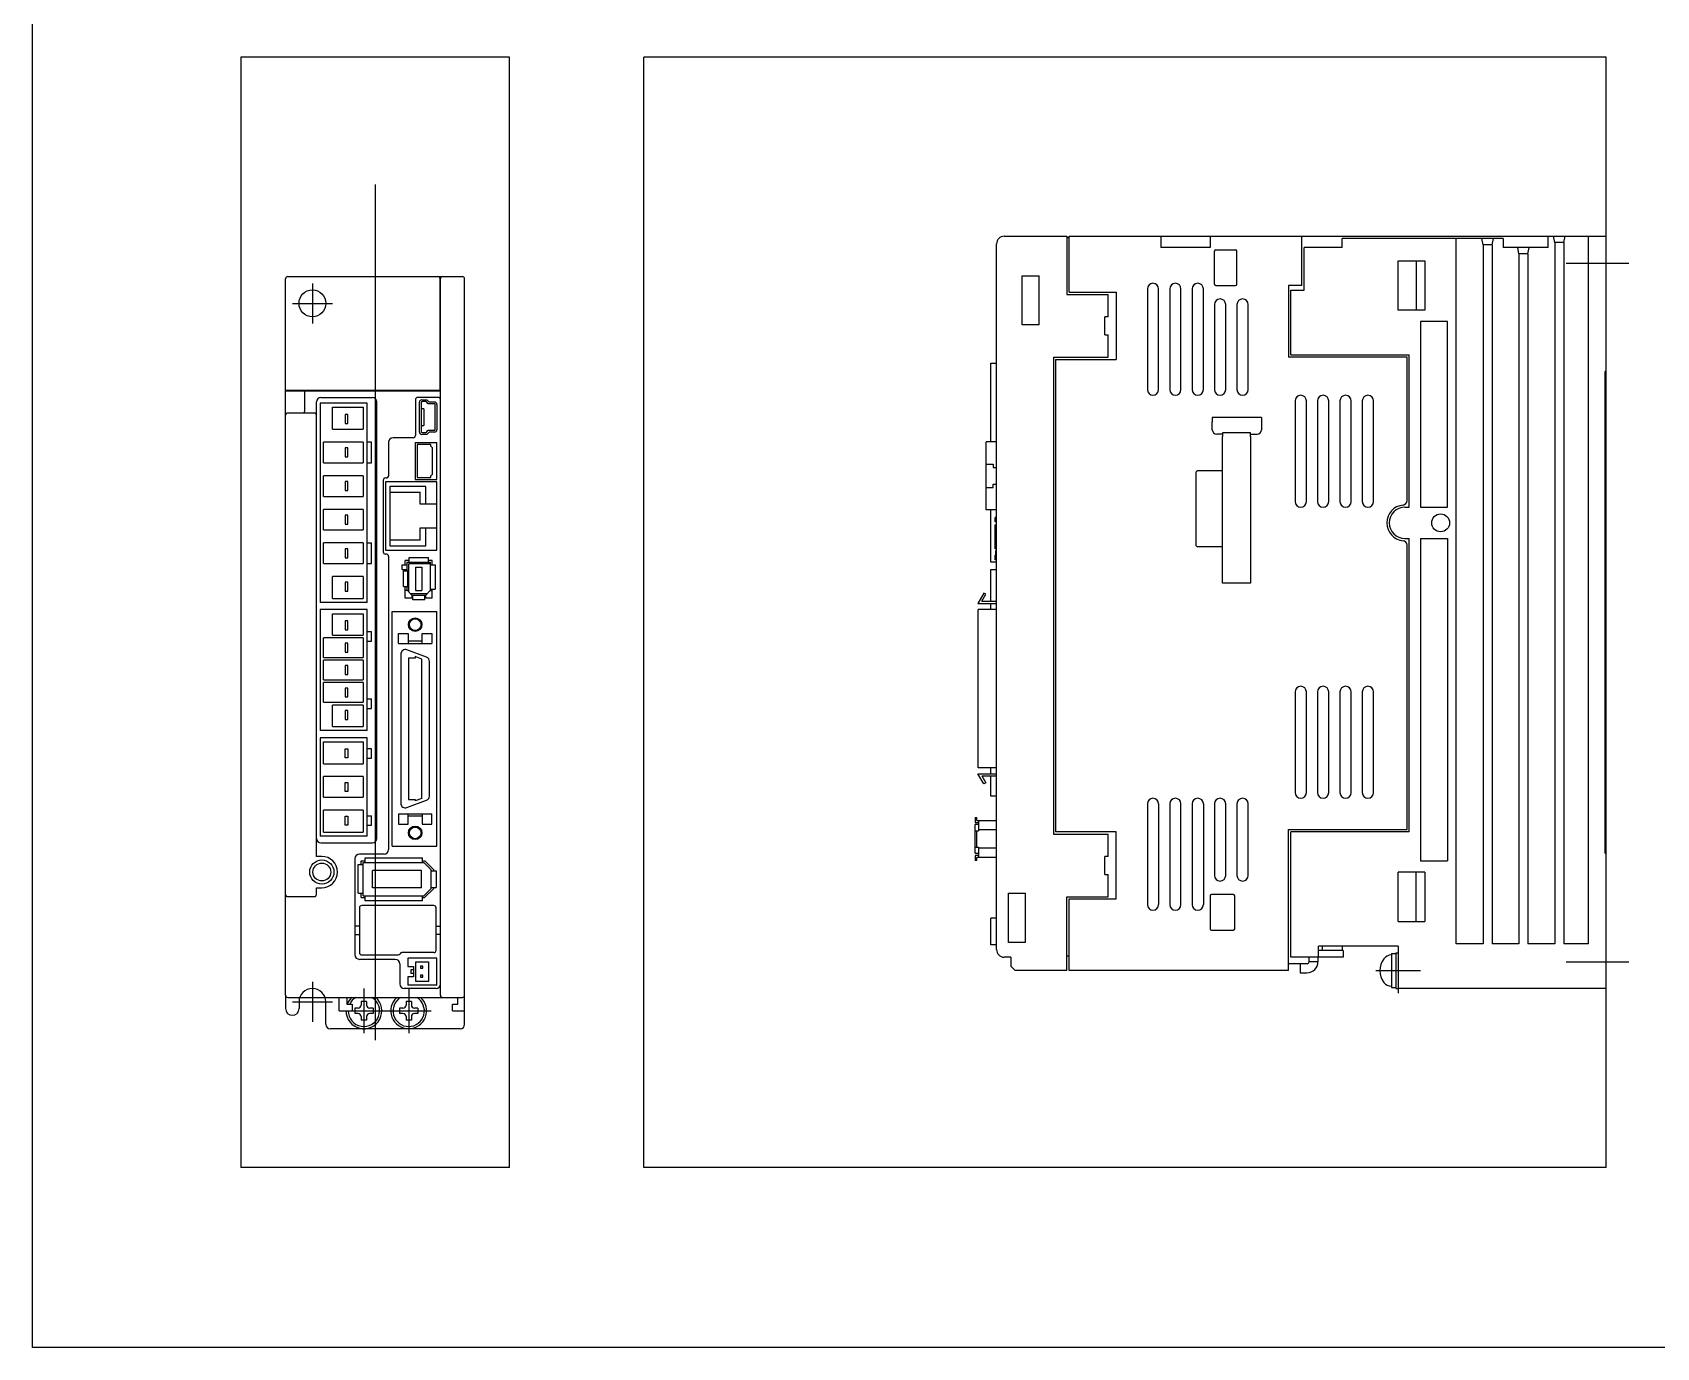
# Model space of a CAD drawing. Header units: inches. Extents: x 57 to 2760, y -193 to 2149.
# Drawn here: x 1516.4 to 1879.2, y 1093.9 to 1387.6 of the extents above; entities that cross this region are included whole.
import ezdxf

# ---------------------------------------------------------------- set-up
doc = ezdxf.new("R2010")
doc.units = ezdxf.units.IN
doc.header["$MEASUREMENT"] = 0

# ---------------------------------------------------------------- blocks, each defined once
blk = doc.blocks.new('MR-J4A 10A')
for p, q in [((0, 58.54), (0, 83.5)), ((0.5, 84), (34, 84)), ((34, 84), (39.5, 84)), ((34.5, 58.54), (34.5, 83.5)), ((34.6, -76.5), (34.6, 83.5)), ((40, -83), (40, 83.5)), ((6, 82.46), (6, 73.54)), ((1.54, 78), (10.46, 78)), ((0, -76.5), (0, 58.54)), ((34.5, 58.54), (0, 58.54)), ((0, 58.5), (34.6, 58.5)), ((4.3, 54), (4.3, 58.5)), ((6.9, -45.5), (6.9, 56)), ((7.7, 55.7), (7.7, 11.2)), ((18.25, 55.7), (7.7, 55.7)), ((7.9, 57), (19.4, 57)), ((10.5, 49.9), (10.5, 54.8)), ((10.5, 54.8), (17.35, 54.8)), ((17.35, 54.8), (17.35, 49.9)), ((18.25, 11.2), (18.25, 55.7)), ((20.4, -41.5), (20.4, 56)), ((29, 56.5), (29, 48.5)), ((34.1, 57), (29.5, 57)), ((29.9, 49.25), (29.9, 55.95)), ((30.3, 55.8), (30.3, 49.4)), ((30.9, 54.47), (30.3, 54.47)), ((30.4, 56.45), (31.55, 56.45)), ((31.38, 56.05), (30.55, 56.05)), ((30.9, 54.47), (30.9, 50.72)), ((31.88, 55.55), (31.38, 56.05)), ((31.55, 56.45), (32.05, 55.95)), ((33.4, 55.55), (31.88, 55.55)), ((33.3, 55.95), (32.05, 55.95)), ((33.4, 49.65), (33.4, 55.55)), ((33.8, 55.45), (33.8, 49.75)), ((6.4, 53.5), (0.5, 53.5)), ((13.28, 53.2), (13.28, 51.2)), ((13.92, 53.2), (13.28, 53.2)), ((13.28, 51.2), (13.92, 51.2)), ((13.92, 51.2), (13.92, 53.2)), ((10.5, 49.9), (17.35, 49.9)), ((28.5, 48), (24, 48)), ((30.3, 50.72), (30.9, 50.72)), ((31.55, 48.75), (30.4, 48.75)), ((30.55, 49.15), (31.38, 49.15)), ((31.38, 49.15), (31.88, 49.65)), ((32.05, 49.25), (31.55, 48.75)), ((31.88, 49.65), (33.4, 49.65)), ((33.3, 49.25), (32.05, 49.25)), ((8.5, 42.4), (8.5, 47)), ((17.35, 47), (8.5, 47)), ((13.28, 45.7), (13.28, 43.7)), ((13.92, 45.7), (13.28, 45.7)), ((13.28, 43.7), (13.92, 43.7)), ((13.92, 43.7), (13.92, 45.7)), ((17.35, 47), (17.35, 42.4)), ((19.2, 47), (18.25, 47)), ((19.2, 42.4), (19.2, 47)), ((23, 47), (23, 39.5)), ((28.94, 46.95), (28.94, 38.65)), ((28.94, 46.95), (33.8, 46.95)), ((29.39, 46.5), (29.39, 39.1)), ((32.44, 46.5), (29.39, 46.5)), ((32.44, 46.1), (32.44, 46.5)), ((32.85, 45.76), (32.44, 46.1)), ((32.85, 39.84), (32.85, 45.76)), ((33.8, 38.65), (33.8, 46.95)), ((8.5, 42.4), (17.35, 42.4)), ((18.25, 42.4), (19.2, 42.4)), ((8.5, 34.9), (8.5, 39.5)), ((17.35, 39.5), (8.5, 39.5)), ((13.28, 38.2), (13.28, 36.2)), ((13.92, 38.2), (13.28, 38.2)), ((13.92, 36.2), (13.92, 38.2)), ((17.35, 39.5), (17.35, 34.9)), ((21.8, 38.5), (21.8, 22.5)), ((22.5, 39), (22.3, 39)), ((22.3, 38.12), (22.3, 22.88)), ((33.8, 38.12), (22.3, 38.12)), ((23.3, 37.12), (23.3, 23.88)), ((31.3, 37.12), (23.3, 37.12)), ((28.94, 38.65), (33.8, 38.65)), ((29.39, 39.1), (32.44, 39.1)), ((31.3, 33.12), (31.3, 37.12)), ((32.44, 39.5), (32.85, 39.84)), ((32.44, 39.1), (32.44, 39.5)), ((33.8, 22.88), (33.8, 38.12)), ((8.5, 34.9), (17.35, 34.9)), ((13.28, 36.2), (13.92, 36.2)), ((23.3, 35.87), (30.05, 35.87)), ((30.05, 33.12), (30.05, 35.87)), ((33.8, 33.12), (30.05, 33.12)), ((8.5, 27.4), (8.5, 32)), ((17.35, 32), (8.5, 32)), ((13.28, 30.7), (13.28, 28.7)), ((13.92, 30.7), (13.28, 30.7)), ((13.92, 28.7), (13.92, 30.7)), ((17.35, 32), (17.35, 27.4)), ((8.5, 27.4), (17.35, 27.4)), ((13.28, 28.7), (13.92, 28.7)), ((30.05, 25.13), (30.05, 27.88)), ((30.05, 27.88), (33.8, 27.88)), ((31.3, 23.88), (31.3, 27.88)), ((8.5, 19.9), (8.5, 24.5)), ((17.35, 24.5), (8.5, 24.5)), ((13.28, 23.2), (13.28, 21.2)), ((13.92, 23.2), (13.28, 23.2)), ((13.92, 21.2), (13.92, 23.2)), ((17.35, 24.5), (17.35, 19.9)), ((18.25, 24.5), (19.2, 24.5)), ((19.2, 19.9), (19.2, 24.5)), ((22.3, 22.88), (33.8, 22.88)), ((22.5, 22), (22.3, 22)), ((30.05, 25.13), (23.3, 25.13)), ((23.3, 23.88), (31.3, 23.88)), ((8.5, 19.9), (17.35, 19.9)), ((13.28, 21.2), (13.92, 21.2)), ((18.25, 19.9), (19.2, 19.9)), ((23, 21.5), (23, -44)), ((26.07, 18.6), (26.07, 19.59)), ((26.07, 19.59), (27.1, 19.59)), ((26.07, 18.6), (27.1, 18.6)), ((26.37, 14.75), (26.37, 18.25)), ((26.37, 18.25), (27.3, 18.25)), ((26.75, 19.59), (26.75, 20.56)), ((27.6, 20.56), (26.75, 20.56)), ((26.75, 18.25), (26.75, 18.6)), ((27.1, 20.2), (27.1, 18.25)), ((27.1, 20.2), (32.4, 20.2)), ((27.3, 14.75), (27.3, 18.25)), ((27.55, 13.5), (27.55, 19.86)), ((32.4, 19.86), (27.55, 19.86)), ((27.6, 20.2), (27.6, 21.24)), ((27.6, 21.24), (31.9, 21.24)), ((29.04, 19.11), (29.04, 13.89)), ((29.04, 19.11), (30.46, 19.11)), ((30.46, 19.11), (30.46, 13.89)), ((31.9, 20.2), (31.9, 21.24)), ((32.75, 20.56), (31.9, 20.56)), ((32.4, 13.85), (32.4, 20.2)), ((32.4, 19.59), (33.43, 19.59)), ((32.75, 19.59), (32.75, 20.56)), ((33.43, 19.59), (33.43, 14.2)), ((10.5, 12.1), (10.5, 17)), ((17.35, 17), (10.5, 17)), ((13.28, 15.7), (13.28, 13.7)), ((13.92, 15.7), (13.28, 15.7)), ((13.92, 13.7), (13.92, 15.7)), ((17.35, 17), (17.35, 12.1)), ((26.37, 14.75), (27.3, 14.75)), ((26.75, 12.13), (26.75, 14.75)), ((27.1, 14.75), (27.1, 13.85)), ((18.25, 11.2), (7.7, 11.2)), ((10.5, 12.1), (17.35, 12.1)), ((13.28, 13.7), (13.92, 13.7)), ((27.2, 13.85), (26.75, 13.85)), ((28.2, 12.13), (26.75, 12.13)), ((28.2, 12.85), (27.2, 13.85)), ((31.6, 13.14), (27.9, 13.14)), ((28.2, 12.85), (28.2, 12.13)), ((28.2, 12.8), (31.3, 12.8)), ((28.2, 12.44), (28.4, 12.44)), ((28.4, 11.76), (28.4, 12.8)), ((31.1, 11.76), (28.4, 11.76)), ((29.04, 13.89), (30.46, 13.89)), ((31.1, 11.76), (31.1, 12.8)), ((31.1, 12.44), (31.3, 12.44)), ((32.3, 13.85), (31.3, 12.85)), ((31.3, 12.13), (31.3, 12.85)), ((32.75, 12.13), (31.3, 12.13)), ((32.3, 13.85), (32.75, 13.85)), ((32.4, 14.2), (33.43, 14.2)), ((32.75, 12.13), (32.75, 14.2)), ((7.7, 9.6), (7.7, -17.4)), ((18.25, 9.6), (7.7, 9.6)), ((10.5, 3.9), (10.5, 8.7)), ((10.5, 8.7), (17.35, 8.7)), ((17.35, 8.7), (17.35, 3.9)), ((18.25, -17.4), (18.25, 9.6)), ((23.8, -43.2), (23.8, 9.2)), ((23.8, 9.2), (33.8, 9.2)), ((33.8, -43.2), (33.8, 9.2)), ((10.5, 3.9), (17.35, 3.9)), ((13.28, 7.1), (13.28, 5.1)), ((13.92, 7.1), (13.28, 7.1)), ((13.28, 5.1), (13.92, 5.1)), ((13.92, 5.1), (13.92, 7.1)), ((19.2, 4.65), (18.25, 4.65)), ((19.2, 2.55), (19.2, 4.65)), ((25.25, 2.03), (25.25, 4.3)), ((25.25, 4.3), (27.4, 4.3)), ((27.4, 4.3), (27.4, 2.03)), ((30.5, 4.3), (32.65, 4.3)), ((30.5, 2.03), (30.5, 4.3)), ((32.65, 4.3), (32.65, 2.03)), ((8.5, -1.1), (8.5, 3.3)), ((17.35, 3.3), (8.5, 3.3)), ((13.28, 2.1), (13.28, 0.1)), ((13.92, 2.1), (13.28, 2.1)), ((13.28, 0.1), (13.92, 0.1)), ((13.92, 0.1), (13.92, 2.1)), ((17.35, 3.3), (17.35, -1.1)), ((18.25, 2.55), (19.2, 2.55)), ((25.25, 2.03), (32.65, 2.03)), ((31.5, -1.04), (27.1, 0.61)), ((30.5, 2.53), (27.4, 2.53)), ((8.5, -1.1), (17.35, -1.1)), ((8.5, -6.1), (8.5, -1.7)), ((17.35, -1.7), (8.5, -1.7)), ((13.28, -2.9), (13.28, -4.9)), ((13.92, -2.9), (13.28, -2.9)), ((13.92, -4.9), (13.92, -2.9)), ((17.35, -1.7), (17.35, -6.1)), ((25.75, -0.33), (25.75, -33.67)), ((28.95, -1.22), (27.45, -1.22)), ((27.45, -1.22), (27.45, -32.77)), ((30.45, -1.45), (28.95, -0.88)), ((28.95, -0.88), (28.95, -1.22)), ((30.45, -32.55), (30.45, -1.45)), ((32.15, -32.03), (32.15, -1.97)), ((8.5, -6.1), (17.35, -6.1)), ((8.5, -11.1), (8.5, -6.7)), ((17.35, -6.7), (8.5, -6.7)), ((13.28, -4.9), (13.92, -4.9)), ((17.35, -6.7), (17.35, -11.1)), ((13.28, -7.9), (13.28, -9.9)), ((13.92, -7.9), (13.28, -7.9)), ((13.28, -9.9), (13.92, -9.9)), ((13.92, -9.9), (13.92, -7.9)), ((18.25, -10.35), (19.2, -10.35)), ((19.2, -12.45), (19.2, -10.35)), ((8.5, -11.1), (17.35, -11.1)), ((17.35, -11.7), (10.5, -11.7)), ((10.5, -16.5), (10.5, -11.7)), ((13.92, -12.9), (13.28, -12.9)), ((13.28, -12.9), (13.28, -14.9)), ((13.92, -14.9), (13.92, -12.9)), ((17.35, -11.7), (17.35, -16.5)), ((18.25, -12.45), (19.2, -12.45)), ((18.25, -17.4), (7.7, -17.4)), ((10.5, -16.5), (17.35, -16.5)), ((13.28, -14.9), (13.92, -14.9)), ((18.25, -19), (7.7, -19)), ((7.7, -19), (7.7, -41)), ((8.5, -19.9), (17.35, -19.9)), ((8.5, -24.8), (8.5, -19.9)), ((13.28, -21.5), (13.92, -21.5)), ((13.28, -23.5), (13.28, -21.5)), ((13.92, -21.5), (13.92, -23.5)), ((17.35, -19.9), (17.35, -24.8)), ((18.25, -41), (18.25, -19)), ((19.2, -21.45), (18.25, -21.45)), ((19.2, -23.55), (19.2, -21.45)), ((8.5, -24.8), (17.35, -24.8)), ((13.92, -23.5), (13.28, -23.5)), ((18.25, -23.55), (19.2, -23.55)), ((17.35, -27.7), (8.5, -27.7)), ((8.5, -32.3), (8.5, -27.7)), ((13.28, -29), (13.92, -29)), ((13.28, -31), (13.28, -29)), ((13.92, -29), (13.92, -31)), ((17.35, -27.7), (17.35, -32.3)), ((8.5, -32.3), (17.35, -32.3)), ((13.92, -31), (13.28, -31)), ((30.45, -32.55), (28.95, -33.12)), ((17.35, -35.2), (8.5, -35.2)), ((8.5, -40.1), (8.5, -35.2)), ((17.35, -35.2), (17.35, -40.1)), ((25.25, -36.02), (32.65, -36.02)), ((25.25, -36.02), (25.25, -38.3)), ((27.1, -34.61), (31.5, -32.96)), ((27.4, -38.3), (27.4, -36.02)), ((27.45, -32.77), (28.95, -32.77)), ((28.95, -32.77), (28.95, -33.12)), ((30.5, -36.02), (30.5, -38.3)), ((32.65, -38.3), (32.65, -36.02)), ((13.28, -36.5), (13.92, -36.5)), ((13.28, -38.5), (13.28, -36.5)), ((13.92, -38.5), (13.28, -38.5)), ((13.92, -36.5), (13.92, -38.5)), ((18.25, -36.45), (19.2, -36.45)), ((18.25, -38.55), (19.2, -38.55)), ((19.2, -38.55), (19.2, -36.45)), ((25.25, -38.3), (27.4, -38.3)), ((30.5, -36.52), (27.4, -36.52)), ((30.5, -38.3), (32.65, -38.3)), ((18.25, -41), (7.7, -41)), ((7.9, -42.5), (19.4, -42.5)), ((8.5, -40.1), (17.35, -40.1)), ((23.8, -43.2), (33.8, -43.2)), ((8.1, -45.5), (6.9, -45.5)), ((15.5, -46), (15.5, -67.5)), ((22, -45), (16.5, -45)), ((16.9, -46.5), (17.8, -46.5)), ((16.9, -47.35), (16.9, -46.5)), ((17.3, -46.9), (30.88, -46.9)), ((17.3, -54.3), (17.3, -46.9)), ((17.8, -45.8), (30.6, -45.8)), ((17.8, -46.9), (17.8, -45.8)), ((30.6, -46.89), (30.6, -45.8)), ((30.63, -46.5), (31.07, -46.5)), ((32.5, -48.51), (30.88, -46.9)), ((31.07, -46.5), (33.1, -48.53)), ((16.2, -47.35), (17.3, -47.35)), ((16.2, -53.75), (16.2, -47.35)), ((30.35, -48.65), (19.45, -48.65)), ((19.45, -52.55), (19.45, -48.65)), ((30.35, -52.55), (30.35, -48.65)), ((32.5, -52.68), (32.5, -48.51)), ((32.51, -48.75), (33.6, -48.75)), ((33.1, -48.75), (33.1, -48.53)), ((33.6, -48.75), (33.6, -52.45)), ((6.9, -52.5), (8.1, -52.5)), ((6.9, -54), (6.9, -52.5)), ((16.2, -53.75), (17.3, -53.75)), ((16.9, -54.7), (16.9, -53.75)), ((17.3, -54.3), (30.88, -54.3)), ((17.8, -55.4), (17.8, -54.3)), ((30.35, -52.55), (19.45, -52.55)), ((30.6, -55.4), (30.6, -54.3)), ((30.88, -54.3), (32.5, -52.68)), ((33.1, -52.65), (31.05, -54.7)), ((32.51, -52.45), (33.6, -52.45)), ((33.1, -52.65), (33.1, -52.45)), ((0.5, -54.5), (6.4, -54.5)), ((16.5, -57), (16.5, -67)), ((16.9, -54.7), (17.8, -54.7)), ((33.1, -56.5), (17, -56.5)), ((30.6, -55.4), (17.8, -55.4)), ((30.6, -54.7), (31.05, -54.7)), ((33.6, -66.5), (33.6, -57)), ((15.5, -60.98), (16.5, -60.98)), ((33.6, -61.06), (34.6, -61.06)), ((16.5, -63.02), (15.5, -63.02)), ((34.6, -62.94), (33.6, -62.94)), ((24.5, -68.5), (16.5, -68.5)), ((17, -67.5), (25.13, -67.5)), ((33.1, -67), (26, -67)), ((33.8, -68.25), (27.3, -68.25)), ((27.3, -68.25), (27.3, -70.1)), ((33.8, -74.25), (33.8, -68.25)), ((25.5, -69.5), (25.5, -74)), ((27.3, -70.1), (28.6, -70.1)), ((28.6, -72.4), (27.3, -72.4)), ((27.3, -72.4), (27.3, -74.25)), ((28.6, -70.85), (28, -70.85)), ((28, -70.85), (28, -71.65)), ((28.6, -71.65), (28, -71.65)), ((28.6, -70.1), (28.6, -72.4)), ((29.1, -69.05), (31.9, -69.05)), ((29.1, -73.45), (29.1, -69.05)), ((30.65, -70), (30.15, -70)), ((30.15, -70), (30.15, -70.5)), ((30.15, -70.5), (30.65, -70.5)), ((30.65, -72), (30.15, -72)), ((30.15, -72), (30.15, -72.5)), ((30.15, -72.5), (30.65, -72.5)), ((30.65, -70.5), (30.65, -70)), ((30.65, -72.5), (30.65, -72)), ((31.9, -69.05), (31.9, -73.45)), ((6, -73.54), (6, -82.46)), ((17.5, -75), (17.5, -85)), ((33.6, -75), (26.5, -75)), ((33.8, -74.25), (27.3, -74.25)), ((27.5, -75), (27.5, -85)), ((31.9, -73.45), (29.1, -73.45)), ((0, -76.5), (0, -79.5)), ((0.5, -77), (39.5, -77)), ((1.54, -78), (10.46, -78)), ((3, -78), (3, -79.5)), ((9, -83), (9, -78)), ((12, -80), (12, -77)), ((13.7, -77), (13.7, -78.5)), ((13.7, -78.5), (14.9, -78.5)), ((14.9, -78.5), (14.9, -80)), ((16.2, -79.4), (15.45, -79.4)), ((15.45, -79.4), (15.45, -80.6)), ((16.9, -77.95), (16.9, -78.7)), ((18.1, -77.95), (16.9, -77.95)), ((18.1, -77.95), (18.1, -78.7)), ((19.55, -79.4), (18.8, -79.4)), ((19.55, -79.4), (19.55, -80.6)), ((26.2, -79.4), (25.45, -79.4)), ((25.45, -79.4), (25.45, -80.6)), ((26.9, -77.95), (26.9, -78.7)), ((28.1, -77.95), (26.9, -77.95)), ((28.1, -77.95), (28.1, -78.7)), ((29.55, -79.4), (28.8, -79.4)), ((29.55, -79.4), (29.55, -80.6)), ((37.3, -78.5), (38.5, -78.5)), ((37.3, -80), (37.3, -78.5)), ((38.5, -78.5), (38.5, -77)), ((12, -80), (14.9, -80)), ((12.5, -80), (22.5, -80)), ((16.2, -80.6), (15.45, -80.6)), ((16.9, -81.3), (16.9, -82.05)), ((18.1, -82.05), (16.9, -82.05)), ((18.1, -81.3), (18.1, -82.05)), ((19.55, -80.6), (18.8, -80.6)), ((22.5, -80), (32.5, -80)), ((26.2, -80.6), (25.45, -80.6)), ((26.9, -81.3), (26.9, -82.05)), ((28.1, -82.05), (26.9, -82.05)), ((28.1, -81.3), (28.1, -82.05)), ((29.55, -80.6), (28.8, -80.6)), ((37.3, -80), (40, -80)), ((39, -84), (10, -84))]:
    blk.add_line(p, q)
for centre, radius in [((6, 78), 3), ((28.95, 6.25), 1.5), ((28.95, 6.25), 1.3), ((28.95, -40.25), 1.5), ((28.95, -40.25), 1.3), ((8.1, -49), 2.7), ((8.1, -49), 2)]:
    blk.add_circle(centre, radius)
for centre, radius, start, end in [((0.5, 83.5), 0.5, 90, 180), ((34, 83.5), 0.5, 0, 90), ((35.1, 83.5), 0.5, 90, 180), ((39.5, 83.5), 0.5, 0, 90), ((7.9, 56), 1, 90, 180), ((19.4, 56), 1, 0, 90), ((29.5, 56.5), 0.5, 90, 180), ((30.4, 55.95), 0.5, 90, 180), ((30.55, 55.8), 0.25, 90, 180), ((33.3, 55.45), 0.5, 0, 90), ((34.1, 56.5), 0.5, 0, 90), ((0.5, 53), 0.5, 90, 180), ((3.8, 54), 0.5, 270, 0), ((6.4, 53), 0.5, 0, 90), ((24, 47), 1, 90, 180), ((28.5, 48.5), 0.5, 270, 0), ((30.4, 49.25), 0.5, 180, 270), ((30.55, 49.4), 0.25, 180, 270), ((33.3, 49.75), 0.5, 270, 0), ((22.3, 38.5), 0.5, 90, 180), ((22.5, 39.5), 0.5, 270, 0), ((22.3, 22.5), 0.5, 180, 270), ((22.5, 21.5), 0.5, 0, 90), ((26.75, -0.33), 1, 69.476, 180), ((31.15, -1.97), 1, 0, 69.476), ((31.15, -32.03), 1, 290.524, 0), ((26.75, -33.67), 1, 180, 290.524), ((7.9, -41.5), 1, 180, 270), ((19.4, -41.5), 1, 270, 0), ((8.1, -49), 3.5, 270, 90), ((16.5, -46), 1, 90, 180), ((22, -44), 1, 270, 0), ((0.5, -54), 0.5, 180, 270), ((6.4, -54), 0.5, 270, 0), ((17, -57), 0.5, 90, 180), ((33.1, -57), 0.5, 0, 90), ((16.5, -67.5), 1, 180, 270), ((17, -67), 0.5, 180, 270), ((24.5, -69.5), 1, 0, 90), ((25.13, -67), 0.5, 270, 330), ((26, -67.5), 0.5, 90, 150), ((33.1, -66.5), 0.5, 270, 0), ((6, -78), 3, 0, 180), ((26.5, -74), 1, 180, 270), ((33.6, -74), 1, 270, 0), ((0.5, -76.5), 0.5, 180, 270), ((1.5, -79.5), 1.5, 180, 0), ((17.5, -80), 4, 180, 48.5904), ((17.5, -80), 4, 131.4096, 157.9757), ((17.5, -80), 3.5, 180, 58.9973), ((17.5, -80), 3.5, 121.0027, 154.6231), ((16.2, -78.7), 0.7, 270, 0), ((18.8, -78.7), 0.7, 180, 270), ((27.5, -80), 4, 131.4096, 48.5904), ((27.5, -80), 3.5, 121.0027, 58.9973), ((26.2, -78.7), 0.7, 270, 0), ((28.8, -78.7), 0.7, 180, 270), ((35.1, -76.5), 0.5, 180, 270), ((39.5, -76.5), 0.5, 270, 0), ((10, -83), 1, 180, 270), ((16.2, -81.3), 0.7, 0, 90), ((18.8, -81.3), 0.7, 90, 180), ((26.2, -81.3), 0.7, 0, 90), ((28.8, -81.3), 0.7, 90, 180), ((39, -83), 1, 270.0332, 0)]:
    blk.add_arc(centre, radius, start, end)

msp = doc.modelspace()

# ---------------------------------------------------------------- linework, layer by layer
for p, q in [((1622.95424, 1382.08444), (1562.95424, 1382.08444)), ((1562.95424, 1382.08444), (1562.95424, 1134.08444)), ((1622.95424, 1134.08444), (1622.95424, 1382.08444)), ((1867.95424, 1382.08444), (1652.95424, 1382.08444)), ((1652.95424, 1134.08444), (1652.95424, 1382.08444)), ((1867.95424, 1134.08444), (1867.95424, 1382.08444)), ((1592.95424, 1353.63958), (1592.95424, 1162.52931)), ((1731.75424, 1182.78444), (1731.75424, 1340.38444)), ((1733.45424, 1342.08444), (1747.45424, 1342.08444)), ((1747.45424, 1342.08444), (1747.45424, 1329.08444)), ((1747.45424, 1341.78444), (1747.95424, 1341.78444)), ((1747.95424, 1342.08444), (1867.95424, 1342.08444)), ((1747.95424, 1329.58444), (1747.95424, 1342.08444)), ((1768.45424, 1342.08444), (1768.45424, 1339.58444)), ((1779.45424, 1339.58444), (1768.45424, 1339.58444)), ((1779.45424, 1342.08444), (1779.45424, 1339.58444)), ((1780.45424, 1331.38444), (1780.45424, 1338.78444)), ((1780.75424, 1339.08444), (1785.15424, 1339.08444)), ((1785.45424, 1331.38444), (1785.45424, 1338.78444)), ((1799.95424, 1331.08444), (1799.95424, 1342.08444)), ((1800.45424, 1330.08444), (1800.45424, 1339.58444)), ((1808.95424, 1339.58444), (1800.45424, 1339.58444)), ((1808.95424, 1339.58444), (1808.95424, 1341.58444)), ((1844.95424, 1341.58444), (1808.95424, 1341.58444)), ((1834.45424, 1184.08444), (1834.45424, 1341.58444)), ((1840.45424, 1340.20244), (1840.17845, 1341.58444)), ((1840.45424, 1340.20244), (1840.45424, 1184.08444)), ((1842.45424, 1340.20244), (1840.45424, 1340.20244)), ((1842.45424, 1340.20244), (1842.73003, 1341.58444)), ((1842.45424, 1340.20244), (1842.45424, 1184.08444)), ((1844.95424, 1341.58444), (1844.95424, 1339.58444)), ((1854.95424, 1339.58444), (1844.95424, 1339.58444)), ((1848.45424, 1338.20244), (1848.17845, 1339.58444)), ((1850.45424, 1338.20244), (1850.73003, 1339.58444)), ((1854.95424, 1339.58444), (1854.95424, 1342.08444)), ((1856.45424, 1340.70244), (1856.17845, 1342.08444)), ((1856.45424, 1340.70244), (1856.45424, 1184.08444)), ((1858.45424, 1340.70244), (1856.45424, 1340.70244)), ((1858.45424, 1340.70244), (1858.73003, 1342.08444)), ((1858.45424, 1340.70244), (1858.45424, 1184.08444)), ((1863.95424, 1184.08444), (1863.95424, 1342.08444)), ((1867.95424, 1312.08444), (1867.95424, 1342.08444)), ((1821.45424, 1325.58444), (1821.45424, 1336.58444)), ((1821.45424, 1336.58444), (1827.45424, 1336.58444)), ((1825.45424, 1336.58444), (1825.45424, 1325.58444)), ((1827.45424, 1336.58444), (1827.45424, 1325.58444)), ((1848.45424, 1338.20244), (1848.45424, 1184.08444)), ((1850.45424, 1338.20244), (1848.45424, 1338.20244)), ((1850.45424, 1338.20244), (1850.45424, 1184.08444)), ((1858.95424, 1336.08444), (1872.95424, 1336.08444)), ((1737.45424, 1322.28444), (1737.45424, 1333.28444)), ((1737.45424, 1333.28444), (1741.25424, 1333.28444)), ((1741.25424, 1322.28444), (1741.25424, 1333.28444)), ((1747.45424, 1329.08444), (1756.65424, 1329.08444)), ((1747.95424, 1329.58444), (1758.45424, 1329.58444)), ((1756.65424, 1324.08444), (1756.65424, 1329.08444)), ((1758.45424, 1329.58444), (1758.45424, 1314.58444)), ((1765.45424, 1330.33444), (1765.45424, 1307.83444)), ((1767.95424, 1307.83444), (1767.95424, 1330.33444)), ((1770.45424, 1330.33444), (1770.45424, 1307.83444)), ((1772.95424, 1307.83444), (1772.95424, 1330.33444)), ((1775.45424, 1330.33444), (1775.45424, 1307.83444)), ((1777.95424, 1307.83444), (1777.95424, 1330.33444)), ((1780.75424, 1331.08444), (1785.15424, 1331.08444)), ((1799.95424, 1331.08444), (1796.95424, 1331.08444)), ((1796.95424, 1331.08444), (1796.95424, 1315.08444)), ((1797.45424, 1330.08444), (1800.45424, 1330.08444)), ((1797.45424, 1315.58444), (1797.45424, 1330.08444)), ((1755.95424, 1320.08444), (1755.95424, 1324.08444)), ((1756.65424, 1324.08444), (1755.95424, 1324.08444)), ((1780.45424, 1326.83444), (1780.45424, 1307.83444)), ((1782.95424, 1307.83444), (1782.95424, 1326.83444)), ((1785.45424, 1326.83444), (1785.45424, 1307.83444)), ((1787.95424, 1307.83444), (1787.95424, 1326.83444)), ((1827.45424, 1325.58444), (1821.45424, 1325.58444)), ((1741.25424, 1322.28444), (1737.45424, 1322.28444)), ((1826.45424, 1323.08444), (1826.45424, 1281.58444)), ((1832.45424, 1323.08444), (1826.45424, 1323.08444)), ((1832.45424, 1281.58444), (1832.45424, 1323.08444)), ((1755.95424, 1320.08444), (1756.65424, 1320.08444)), ((1756.65424, 1315.08444), (1756.65424, 1320.08444)), ((1730.47323, 1313.78341), (1731.75424, 1313.78342)), ((1730.47338, 1296.20444), (1730.47323, 1313.78341)), ((1744.45424, 1315.08444), (1744.45424, 1208.58444)), ((1744.45424, 1315.08444), (1756.65424, 1315.08444)), ((1744.95424, 1314.58444), (1744.95424, 1209.08444)), ((1744.95424, 1314.58444), (1758.45424, 1314.58444)), ((1823.45424, 1315.08444), (1796.95424, 1315.08444)), ((1797.45424, 1315.58444), (1823.95424, 1315.58444)), ((1823.45424, 1283.05936), (1823.45424, 1315.08444)), ((1823.95424, 1281.58444), (1823.95424, 1315.58444)), ((1867.65424, 1311.78444), (1867.95424, 1312.08444)), ((1867.65424, 1311.78444), (1867.65424, 1204.38444)), ((1798.45424, 1305.33444), (1798.45424, 1282.83444)), ((1800.95424, 1282.83444), (1800.95424, 1305.33444)), ((1803.45424, 1305.33444), (1803.45424, 1282.83444)), ((1805.95424, 1282.83444), (1805.95424, 1305.33444)), ((1808.45424, 1305.33444), (1808.45424, 1282.83444)), ((1810.95424, 1282.83444), (1810.95424, 1305.33444)), ((1813.45424, 1305.33444), (1813.45424, 1282.83444)), ((1815.95424, 1282.83444), (1815.95424, 1305.33444)), ((1790.95423, 1301.58444), (1779.95423, 1301.58444)), ((1779.95423, 1301.58444), (1779.95423, 1300.58444)), ((1779.95423, 1298.88444), (1779.95423, 1300.58444)), ((1790.95423, 1301.58444), (1790.95423, 1298.88444)), ((1729.47424, 1280.96444), (1729.47424, 1296.20444)), ((1731.75424, 1296.20444), (1729.47424, 1296.20444)), ((1782.25424, 1297.88444), (1780.95423, 1297.88444)), ((1788.45424, 1298.18444), (1782.25424, 1298.18444)), ((1782.25424, 1298.18444), (1782.25424, 1297.38444)), ((1782.25424, 1264.58444), (1782.25424, 1297.38444)), ((1788.45424, 1297.38444), (1788.45424, 1298.18444)), ((1788.45424, 1297.88444), (1789.95423, 1297.88444)), ((1788.45424, 1297.38444), (1788.45424, 1264.58444)), ((1729.47424, 1291.20444), (1730.97424, 1291.20444)), ((1730.97424, 1291.20444), (1730.97424, 1290.45444)), ((1730.97424, 1290.45444), (1731.75424, 1290.45444)), ((1776.25424, 1289.23444), (1776.25424, 1273.23444)), ((1782.25424, 1289.73444), (1776.75424, 1289.73444)), ((1729.47424, 1285.96444), (1730.97424, 1285.96444)), ((1730.97424, 1285.96444), (1730.97424, 1286.71444)), ((1730.97424, 1286.71444), (1731.75424, 1286.71444)), ((1731.75424, 1280.96444), (1729.47424, 1280.96444)), ((1730.4736, 1269.28341), (1730.4735, 1280.96444)), ((1822.95424, 1281.58444), (1823.95424, 1281.58444)), ((1826.45424, 1281.58444), (1832.45424, 1281.58444)), ((1731.45424, 1278.28944), (1731.45424, 1279.31944)), ((1731.75424, 1279.31944), (1731.45424, 1279.31944)), ((1731.75424, 1278.28944), (1731.45424, 1278.28944)), ((1731.45424, 1272.28444), (1731.45424, 1277.67444)), ((1731.45424, 1277.67444), (1731.75424, 1277.67444)), ((1822.95424, 1274.58444), (1823.95424, 1274.58444)), ((1823.95424, 1209.08444), (1823.95424, 1274.58444)), ((1826.45424, 1274.58444), (1826.45424, 1202.58444)), ((1826.45424, 1274.58444), (1832.45424, 1274.58444)), ((1832.45424, 1274.58444), (1832.45424, 1202.58444)), ((1731.75424, 1272.28444), (1731.45424, 1272.28444)), ((1731.45424, 1269.84944), (1731.45424, 1270.87944)), ((1731.60424, 1270.87944), (1731.45424, 1270.87944)), ((1731.75424, 1269.84944), (1731.45424, 1269.84944)), ((1731.60424, 1270.21944), (1731.60424, 1271.93444)), ((1731.60424, 1271.93444), (1731.75424, 1271.93444)), ((1731.75424, 1270.21944), (1731.60424, 1270.21944)), ((1782.25424, 1272.73444), (1776.75424, 1272.73444)), ((1823.45424, 1209.58444), (1823.45424, 1273.1095)), ((1731.75424, 1269.28342), (1730.4736, 1269.28341)), ((1730.47361, 1267.68341), (1731.75424, 1267.68342)), ((1730.47367, 1260.60944), (1730.47361, 1267.68341)), ((1728.92123, 1262.38444), (1727.60776, 1260.10944)), ((1729.35424, 1262.13444), (1728.92123, 1262.38444)), ((1788.45424, 1264.58444), (1782.25424, 1264.58444)), ((1727.60776, 1260.10944), (1731.75424, 1260.10944)), ((1731.75424, 1258.75667), (1727.65424, 1258.75667)), ((1727.65424, 1223.41231), (1727.65424, 1258.75657)), ((1728.47378, 1260.60944), (1729.35424, 1262.13444)), ((1728.47378, 1260.60944), (1731.75424, 1260.60944)), ((1730.47369, 1258.75667), (1730.47367, 1260.10944)), ((1798.45424, 1240.33444), (1798.45424, 1217.83444)), ((1800.95424, 1217.83444), (1800.95424, 1240.33444)), ((1803.45424, 1240.33444), (1803.45424, 1217.83444)), ((1805.95424, 1217.83444), (1805.95424, 1240.33444)), ((1808.45424, 1240.33444), (1808.45424, 1217.83444)), ((1810.95424, 1217.83444), (1810.95424, 1240.33444)), ((1813.45424, 1240.33444), (1813.45424, 1217.83444)), ((1815.95424, 1217.83444), (1815.95424, 1240.33444)), ((1731.75424, 1223.41222), (1727.65424, 1223.41222)), ((1730.47399, 1222.05944), (1730.47398, 1223.41222)), ((1728.92123, 1219.78444), (1727.60776, 1222.05944)), ((1727.60776, 1222.05944), (1731.75424, 1222.05944)), ((1728.47378, 1221.55944), (1729.35424, 1220.03444)), ((1728.47378, 1221.55944), (1731.75424, 1221.55944)), ((1729.35424, 1220.03444), (1728.92123, 1219.78444)), ((1730.47403, 1217.08341), (1730.47399, 1221.55944)), ((1731.75424, 1217.08342), (1730.47403, 1217.08341)), ((1765.45424, 1215.33444), (1765.45424, 1192.83444)), ((1767.95424, 1215.33444), (1767.95424, 1192.83444)), ((1770.45424, 1215.33444), (1770.45424, 1192.83444)), ((1772.95424, 1192.83444), (1772.95424, 1215.33444)), ((1775.45424, 1215.33444), (1775.45424, 1192.83444)), ((1777.95424, 1215.33444), (1777.95424, 1192.83444)), ((1780.45424, 1215.33444), (1780.45424, 1199.33444)), ((1782.95424, 1199.33444), (1782.95424, 1215.33444)), ((1785.45424, 1215.33444), (1785.45424, 1199.33444)), ((1787.95424, 1199.33444), (1787.95424, 1215.33444)), ((1727.00424, 1212.28444), (1727.00424, 1211.18444)), ((1727.00424, 1212.28444), (1727.35424, 1212.28444)), ((1727.35424, 1211.58444), (1727.35424, 1212.28444)), ((1727.35424, 1211.58444), (1731.75424, 1211.58444)), ((1727.70424, 1211.58444), (1727.70424, 1209.33444)), ((1727.00424, 1211.18444), (1727.70424, 1211.18444)), ((1727.00424, 1204.33444), (1727.00424, 1210.73444)), ((1727.70424, 1210.73444), (1727.00424, 1210.73444)), ((1727.00424, 1209.33444), (1727.70424, 1209.33444)), ((1727.35424, 1207.48778), (1727.35424, 1209.33444)), ((1731.75424, 1209.50592), (1727.7022, 1209.50592)), ((1744.45424, 1208.58444), (1756.65424, 1208.58444)), ((1758.45424, 1209.08444), (1744.95424, 1209.08444)), ((1756.65424, 1203.58444), (1756.65424, 1208.58444)), ((1758.45424, 1194.08444), (1758.45424, 1209.08444)), ((1796.95424, 1209.58444), (1823.45424, 1209.58444)), ((1796.95424, 1178.08444), (1796.95424, 1209.58444)), ((1823.95424, 1209.08444), (1797.45424, 1209.08444)), ((1797.45424, 1181.08444), (1797.45424, 1209.08444)), ((1727.00424, 1205.63444), (1727.70424, 1205.63444)), ((1727.00424, 1204.33444), (1727.70424, 1204.33444)), ((1727.35424, 1205.63444), (1727.35424, 1207.48111)), ((1727.69844, 1205.48229), (1731.75424, 1205.48229)), ((1727.70424, 1205.63444), (1727.70424, 1203.38439)), ((1867.95424, 1204.08444), (1867.65424, 1204.38444)), ((1727.00424, 1203.78444), (1727.00424, 1202.68444)), ((1727.70424, 1203.78444), (1727.00424, 1203.78444)), ((1727.35424, 1202.68444), (1727.00424, 1202.68444)), ((1727.35424, 1202.68444), (1727.35424, 1203.38444)), ((1731.75424, 1203.38444), (1727.35424, 1203.38444)), ((1756.65424, 1203.58444), (1755.95424, 1203.58444)), ((1755.95424, 1199.58444), (1755.95424, 1203.58444)), ((1826.45424, 1202.58444), (1832.45424, 1202.58444)), ((1867.95424, 1174.08444), (1867.95424, 1204.08444)), ((1755.95424, 1199.58444), (1756.65424, 1199.58444)), ((1756.65424, 1194.58444), (1756.65424, 1199.58444)), ((1821.45424, 1189.08444), (1821.45424, 1200.08444)), ((1827.45424, 1200.08444), (1821.45424, 1200.08444)), ((1825.45424, 1189.08444), (1825.45424, 1200.08444)), ((1827.45424, 1200.08444), (1827.45424, 1189.08444)), ((1734.45424, 1184.38444), (1734.45424, 1195.38444)), ((1734.45424, 1195.38444), (1738.25424, 1195.38444)), ((1738.25424, 1184.38444), (1738.25424, 1195.38444)), ((1747.45424, 1194.58444), (1756.65424, 1194.58444)), ((1747.45424, 1178.08444), (1747.45424, 1194.58444)), ((1747.95424, 1178.08444), (1747.95424, 1194.08444)), ((1747.95424, 1194.08444), (1758.45424, 1194.08444)), ((1779.45424, 1194.78444), (1779.45424, 1187.38444)), ((1784.65424, 1195.08444), (1779.75424, 1195.08444)), ((1784.95424, 1187.38444), (1784.95424, 1194.78444)), ((1730.45424, 1183.83444), (1730.45424, 1189.83444)), ((1731.75424, 1189.83444), (1730.45424, 1189.83444)), ((1779.75424, 1187.08444), (1784.65424, 1187.08444)), ((1821.45424, 1189.08444), (1827.45424, 1189.08444)), ((1731.75424, 1183.83444), (1730.45424, 1183.83444)), ((1738.25424, 1184.38444), (1734.45424, 1184.38444)), ((1821.45424, 1183.58444), (1803.70424, 1183.58444)), ((1803.70424, 1181.08444), (1803.70424, 1183.58444)), ((1809.20431, 1182.5844), (1803.70424, 1182.58444)), ((1804.45424, 1183.58444), (1804.45424, 1182.58444)), ((1808.95424, 1183.58444), (1808.95424, 1182.5844)), ((1809.20431, 1182.5844), (1809.20424, 1181.08444)), ((1821.45424, 1183.58444), (1821.45424, 1174.08444)), ((1821.45424, 1183.08444), (1821.45424, 1173.08444)), ((1840.45424, 1184.08444), (1834.45424, 1184.08444)), ((1848.45424, 1184.08444), (1842.45424, 1184.08444)), ((1856.45424, 1184.08444), (1850.45424, 1184.08444)), ((1863.95424, 1184.08444), (1858.45424, 1184.08444)), ((1734.95424, 1181.08444), (1733.45424, 1181.08444)), ((1734.95424, 1181.08444), (1734.95424, 1179.08444)), ((1734.95424, 1179.08444), (1735.95424, 1178.08444)), ((1747.45424, 1181.38444), (1747.95424, 1181.38444)), ((1801.15424, 1179.59449), (1796.95424, 1179.59449)), ((1809.20424, 1181.08444), (1797.45424, 1181.08444)), ((1799.5543, 1179.59449), (1799.5543, 1177.5844)), ((1801.5543, 1180.0844), (1801.5543, 1181.08443)), ((1803.5543, 1180.0844), (1801.5543, 1180.0844)), ((1803.5543, 1181.08441), (1803.5543, 1180.0844)), ((1819.95424, 1181.88444), (1819.95424, 1174.28444)), ((1819.95424, 1181.88444), (1820.95424, 1181.88444)), ((1820.95424, 1182.08444), (1820.95424, 1174.08444)), ((1820.95424, 1182.08444), (1821.45424, 1182.08444)), ((1858.95424, 1180.08444), (1872.95424, 1180.08444)), ((1747.45424, 1178.08444), (1735.95424, 1178.08444)), ((1796.95424, 1178.08444), (1747.95424, 1178.08444)), ((1799.5543, 1177.5844), (1801.05427, 1177.5844)), ((1816.45424, 1178.08444), (1826.45424, 1178.08444)), ((1819.95424, 1174.28444), (1820.95424, 1174.28444)), ((1820.95424, 1174.08444), (1821.45424, 1174.08444)), ((1867.95424, 1174.08444), (1821.45424, 1174.08444)), ((1622.95424, 1134.08444), (1562.95424, 1134.08444)), ((1867.95424, 1134.08444), (1652.95424, 1134.08444))]:
    msp.add_line(p, q)
msp.add_lwpolyline([(1516.42354, 2037.16156), (2759.83916, 2037.16156), (2759.83916, 1093.91378), (1516.42354, 1093.91378)], close=True)
msp.add_circle((1830.95424, 1278.08444), 2)
for centre, radius, start, end in [((1733.45424, 1340.38444), 1.7, 90, 180), ((1780.75424, 1338.78444), 0.3, 90, 180), ((1785.15424, 1338.78444), 0.3, 0, 90), ((1766.70424, 1330.33444), 1.25, 0, 180), ((1771.70424, 1330.33444), 1.25, 0, 180), ((1776.70424, 1330.33444), 1.25, 0, 180), ((1780.75424, 1331.38444), 0.3, 180, 270), ((1785.15424, 1331.38444), 0.3, 270, 0), ((1781.70424, 1326.83444), 1.25, 0, 180), ((1786.70424, 1326.83444), 1.25, 0, 180), ((1766.70424, 1307.83444), 1.25, 180, 0), ((1771.70424, 1307.83444), 1.25, 180, 0), ((1776.70424, 1307.83444), 1.25, 180, 0), ((1781.70424, 1307.83444), 1.25, 180, 0), ((1786.70424, 1307.83444), 1.25, 180, 0), ((1799.70424, 1305.33444), 1.25, 0, 180), ((1804.70424, 1305.33444), 1.25, 0, 180), ((1809.70424, 1305.33444), 1.25, 0, 180), ((1814.70424, 1305.33444), 1.25, 0, 180), ((1780.95423, 1298.88444), 1, 180, 270), ((1789.95423, 1298.88444), 1, 270, 0), ((1776.75424, 1289.23444), 0.5, 90, 180), ((1799.70424, 1282.83444), 1.25, 180, 0), ((1804.70424, 1282.83444), 1.25, 180, 0), ((1809.70424, 1282.83444), 1.25, 180, 0), ((1814.70424, 1282.83444), 1.25, 180, 0), ((1822.95433, 1278.08443), 4, 95.7401609, 264.2598391), ((1822.95424, 1278.08444), 3.5, 90, 270), ((1822.45424, 1283.05936), 1, 275.7401609, 0), ((1822.45424, 1273.1095), 1, 0, 84.2598391), ((1776.75424, 1273.23444), 0.5, 180, 270), ((1799.70424, 1240.33444), 1.25, 0, 180), ((1804.70424, 1240.33444), 1.25, 0, 180), ((1809.70424, 1240.33444), 1.25, 0, 180), ((1814.70424, 1240.33444), 1.25, 0, 180), ((1766.70424, 1215.33444), 1.25, 0, 180), ((1771.70424, 1215.33444), 1.25, 0, 180), ((1776.70424, 1215.33444), 1.25, 0, 180), ((1781.70424, 1215.33444), 1.25, 0, 180), ((1786.70424, 1215.33444), 1.25, 0, 180), ((1799.70424, 1217.83444), 1.25, 180, 0), ((1804.70424, 1217.83444), 1.25, 180, 0), ((1809.70424, 1217.83444), 1.25, 180, 0), ((1814.70424, 1217.83444), 1.25, 180, 0), ((1781.70424, 1199.33444), 1.25, 180, 0), ((1786.70424, 1199.33444), 1.25, 180, 0), ((1779.75424, 1194.78444), 0.3, 90, 180), ((1784.65424, 1194.78444), 0.3, 0, 90), ((1766.70424, 1192.83444), 1.25, 180, 0), ((1771.70424, 1192.83444), 1.25, 180, 0), ((1776.70424, 1192.83444), 1.25, 180, 0), ((1779.75424, 1187.38444), 0.3, 180, 270), ((1784.65424, 1187.38444), 0.3, 270, 0), ((1733.45424, 1182.78444), 1.7, 180, 270), ((1801.05427, 1180.0844), 2.5, 270, 0), ((1801.05427, 1180.0844), 0.5, 281.5335023, 0), ((1821.55424, 1178.08444), 4.2, 140.8332005, 219.1667822), ((1820.08115, 1179.28444), 2.3, 93.1630699, 140.8331458), ((1820.08115, 1176.88444), 2.3, 219.1668542, 266.8369301)]:
    msp.add_arc(centre, radius, start, end)

# ---------------------------------------------------------------- block references
msp.add_blockref('MR-J4A 10A', (1572.95424, 1249.10444))

doc.saveas('drawing.dxf')
